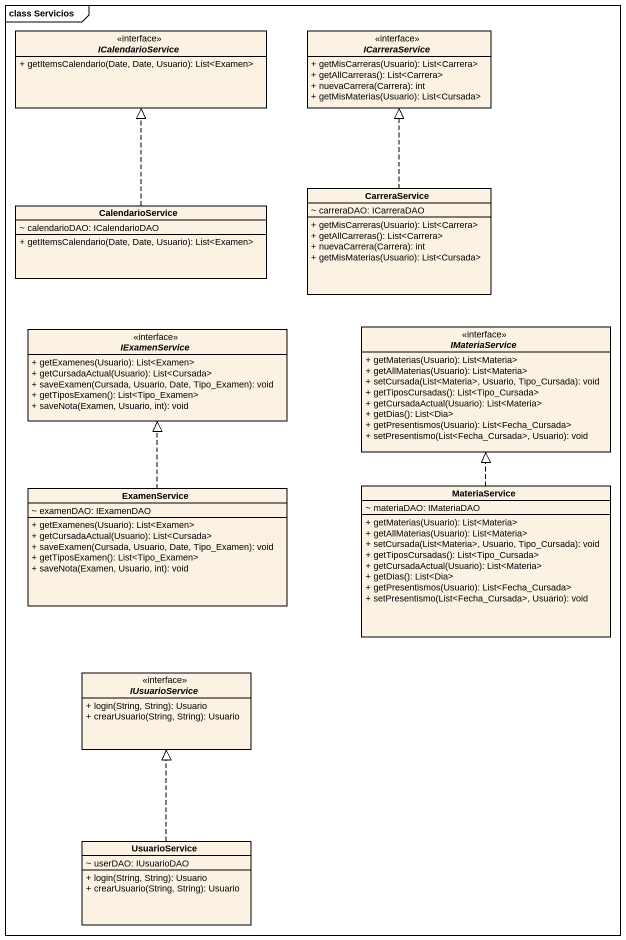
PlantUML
@startuml
mainframe class Servicios
hide circle
hide empty members
skinparam classAttributeIconSize 0
interface ICalendarioService <<interface>> {
  + getItemsCalendario(Date, Date, Usuario): List<Examen>
}
interface ICarreraService <<interface>> {
  + getMisCarreras(Usuario): List<Carrera>
  + getAllCarreras(): List<Carrera>
  + nuevaCarrera(Carrera): int
  + getMisMaterias(Usuario): List<Cursada>
}
class CarreraService {
  ~ carreraDAO: ICarreraDAO
  + getMisCarreras(Usuario): List<Carrera>
  + getAllCarreras(): List<Carrera>
  + nuevaCarrera(Carrera): int
  + getMisMaterias(Usuario): List<Cursada>
}
class CalendarioService {
  ~ calendarioDAO: ICalendarioDAO
  + getItemsCalendario(Date, Date, Usuario): List<Examen>
}
interface IExamenService <<interface>> {
  + getExamenes(Usuario): List<Examen>
  + getCursadaActual(Usuario): List<Cursada>
  + saveExamen(Cursada, Usuario, Date, Tipo_Examen): void
  + getTiposExamen(): List<Tipo_Examen>
  + saveNota(Examen, Usuario, int): void
}
interface IMateriaService <<interface>> {
  + getMaterias(Usuario): List<Materia>
  + getAllMaterias(Usuario): List<Materia>
  + setCursada(List<Materia>, Usuario, Tipo_Cursada): void
  + getTiposCursadas(): List<Tipo_Cursada>
  + getCursadaActual(Usuario): List<Materia>
  + getDias(): List<Dia>
  + getPresentismos(Usuario): List<Fecha_Cursada>
  + setPresentismo(List<Fecha_Cursada>, Usuario): void
}
class ExamenService {
  ~ examenDAO: IExamenDAO
  + getExamenes(Usuario): List<Examen>
  + getCursadaActual(Usuario): List<Cursada>
  + saveExamen(Cursada, Usuario, Date, Tipo_Examen): void
  + getTiposExamen(): List<Tipo_Examen>
  + saveNota(Examen, Usuario, int): void
}
class MateriaService {
  ~ materiaDAO: IMateriaDAO
  + getMaterias(Usuario): List<Materia>
  + getAllMaterias(Usuario): List<Materia>
  + setCursada(List<Materia>, Usuario, Tipo_Cursada): void
  + getTiposCursadas(): List<Tipo_Cursada>
  + getCursadaActual(Usuario): List<Materia>
  + getDias(): List<Dia>
  + getPresentismos(Usuario): List<Fecha_Cursada>
  + setPresentismo(List<Fecha_Cursada>, Usuario): void
}
interface IUsuarioService <<interface>> {
  + login(String, String): Usuario
  + crearUsuario(String, String): Usuario
}
class UsuarioService {
  ~ userDAO: IUsuarioDAO
  + login(String, String): Usuario
  + crearUsuario(String, String): Usuario
}
CarreraService .up.|> ICarreraService
CalendarioService .up.|> ICalendarioService
ExamenService .up.|> IExamenService
MateriaService .up.|> IMateriaService
UsuarioService .up.|> IUsuarioService
@enduml
